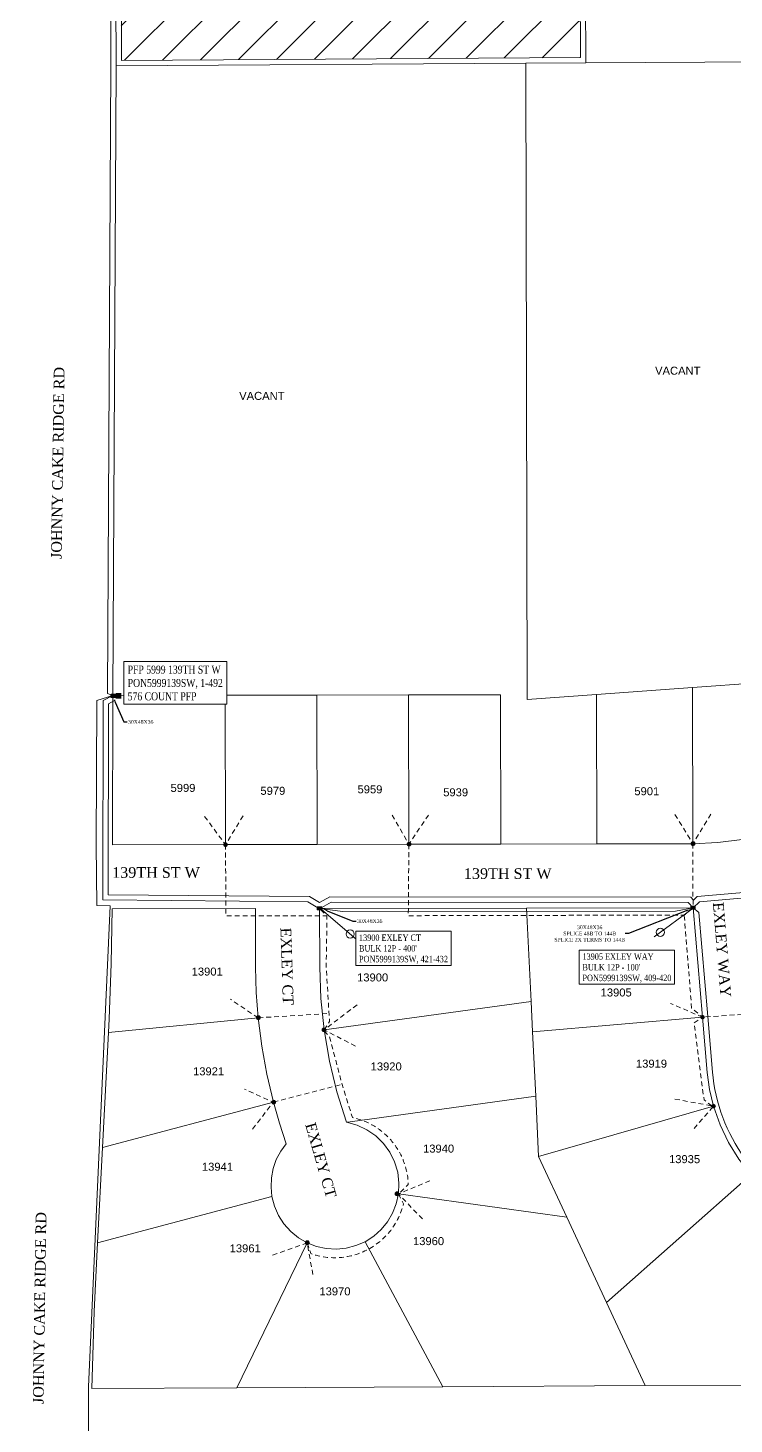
# Model space of a CAD drawing. Header units: feet. Extents: x 865220 to 2843873, y -2240498 to 972474.
# Drawn here: x 2835870 to 2836532, y 965835 to 967143 of the extents above; entities that cross this region are included whole.
import ezdxf
from ezdxf import colors
from ezdxf.entities.mleader import LeaderData, LeaderLine
from ezdxf.enums import TextEntityAlignment as Align
from ezdxf.lldxf.tags import DXFTag
from ezdxf.math import Vec2, Vec3

# ---------------------------------------------------------------- set-up
doc = ezdxf.new("R2010")
doc.units = ezdxf.units.FT
doc.header["$LTSCALE"] = 0.015
doc.header["$MEASUREMENT"] = 0
doc.set_wipeout_variables(frame=1)
doc.linetypes.add('DASHED', pattern=[5, 3, -2])
doc.layers.get('0').update_dxf_attribs({"lineweight": 5})
for name, color, linetype, lineweight in [('144B', 112, '144B', 5), ('288A', 112, '288A', 5), ('48C', 112, '48C', 5), ('72B', 112, '72B', 5), ('BOC', 7, 'BOC', 5), ('Dakota County Addresses', 7, 'Continuous', 5), ('Dakota County Parcels', 7, 'Continuous', 5), ('DETAIL', 7, 'Continuous', 5), ('DROP BURIED', 7, 'DASHED', 5), ('F1', 112, 'F1', 5), ('PROP_TEL', 6, 'Continuous', 5), ('RUNNING LINE (UNDERGROUND)', 10, 'Continuous', 5), ('STREET NAME', 7, 'Continuous', 5), ('TAIL', 1, 'MST', 5), ('TELEPHONE STRUCT-PROP', 6, 'Continuous', 5), ('TERMINAL SERVING AREAS', 1, 'Continuous', 5), ('TERMINALS', 7, 'Continuous', 5)]:
    doc.layers.add(name, color=color, linetype=linetype, lineweight=lineweight)
doc.styles.add('Dimensions 100', font='arial.ttf')
doc.styles.add('Line', font='txt.shx', dxfattribs={"height": 3})
doc.styles.add('SIMPLEX', font='times.ttf', dxfattribs={"width": 0.8})
doc.styles.get("Standard").update_dxf_attribs({"font": 'times.ttf'})
doc.styles.add('Utilities', font='arial.ttf', dxfattribs={"height": 2.5})
tags = doc.linetypes.add('144B', pattern='A,80,-5,["144B",Line,S=1.5,R=0,X=0,Y=-1.5],-24', length=109).pattern_tags.tags
tags[6] = DXFTag(74, 10)
tags = doc.linetypes.add('288A', pattern='A,80,-5,["288A",Line,S=1.5,R=0,X=0,Y=-1.5],-24', length=109).pattern_tags.tags
tags[6] = DXFTag(74, 10)
tags = doc.linetypes.add('48C', pattern='A,80,-5,["48C",Line,S=1.5,R=0,X=0,Y=-1.5],-20', length=105).pattern_tags.tags
tags[6] = DXFTag(74, 10)
tags = doc.linetypes.add('72B', pattern='A,80,-5,["72B",Line,S=1.5,R=0,X=0,Y=-1.5],-20', length=105).pattern_tags.tags
tags[6] = DXFTag(74, 10)
tags = doc.linetypes.add('BOC', pattern='A,100,-5,["BOC",Line,S=1,R=0,X=0,Y=-1.5],-12', length=117).pattern_tags.tags
tags[6] = DXFTag(74, 10)
tags = doc.linetypes.add('F1', pattern='A,15,-5,["F1",Line,S=1.5,R=0,X=0,Y=-1.5],-12', length=32).pattern_tags.tags
tags[6] = DXFTag(74, 10)
tags = doc.linetypes.add('MST', pattern='A,5,-5,5,-5,["TAIL",Line,S=1.5,R=0,X=0,Y=-1.5],-20', length=40).pattern_tags.tags
tags[10] = DXFTag(74, 10)

# ---------------------------------------------------------------- blocks, each defined once
blk = doc.blocks.new('ACMAP_ANN_TEMPLATE_Dakota County Addresses')
at = {"layer": 'Dakota County Addresses', "style": 'Dimensions 100'}
blk.add_attdef('DakotaCountyAddress', text='', height=50, dxfattribs=at).set_placement((0, 0), align=Align.CENTER)
blk = doc.blocks.new('PFP')
at = {"color": 6}
blk.add_wipeout([(-0.121, 0.121), (0.121, 0.121), (0.121, -0.121), (-0.121, -0.121)], dxfattribs=at)
at = {"ltscale": 40, "true_color": 0xffffff}
h = blk.add_hatch(color=7, dxfattribs=at)
h.dxf.hatch_style = 1
h.paths.add_polyline_path([(-0.121, -0.121), (0.121, -0.121), (0.121, 0.121), (-0.121, 0.121)])
at = {"layer": 'RUNNING LINE (UNDERGROUND)', "color": 6, "lineweight": 0, "const_width": 0.0181, "flags": 128}
blk.add_lwpolyline([(-0.121, 0.121), (0.121, 0.121), (0.121, -0.121), (-0.121, -0.121)], close=True, dxfattribs=at)
at = {"layer": 'RUNNING LINE (UNDERGROUND)', "color": 18, "lineweight": 0, "true_color": 0x000000, "const_width": 0.0181, "flags": 128}
for points in [[(-0.084, -0.084), (0.084, 0.084)], [(-0.084, 0.084), (0.084, -0.084)]]:
    blk.add_lwpolyline(points, dxfattribs=at)
blk = doc.blocks.new('NEW HH')
at = {"ltscale": 40, "true_color": 0xffffff}
h = blk.add_hatch(color=7, dxfattribs=at)
h.dxf.hatch_style = 1
h.paths.add_polyline_path([(-0.061, -0.031, 0.414214), (-0.046, -0.046), (0.046, -0.046, 0.414214), (0.061, -0.031), (0.061, 0.031, 0.414214), (0.046, 0.046), (-0.046, 0.046, 0.414214), (-0.061, 0.031)])
at = {"layer": 'RUNNING LINE (UNDERGROUND)', "color": 6, "lineweight": 0, "const_width": 0.005, "flags": 128}
blk.add_lwpolyline([(-0.061, 0.031), (-0.061, -0.031, 0.414214), (-0.046, -0.046), (0.046, -0.046, 0.414214), (0.061, -0.031), (0.061, 0.031, 0.414214), (0.046, 0.046), (-0.046, 0.046, 0.414214)], format="xyb", close=True, dxfattribs=at)
at = {"layer": 'TELEPHONE STRUCT-PROP', "color": 18, "true_color": 0x000000, "style": 'Utilities'}
blk.add_text('HH', height=0.05, dxfattribs=at).set_placement((0, 0), align=Align.MIDDLE_CENTER)
blk = doc.blocks.new('Proposed FlowerPot')
at = {"ltscale": 100, "true_color": 0xffffff}
h = blk.add_hatch(color=7, dxfattribs=at)
h.dxf.hatch_style = 1
h.paths.add_polyline_path([(0, 0.06, 0.414214), (-0.06, 0, 0.414214), (0, -0.06, 0.414214), (0.06, 0, 0.414214)])
at = {"ltscale": 100}
blk.add_circle((0, 0), 0.0604, dxfattribs=at)
at = {"layer": 'RUNNING LINE (UNDERGROUND)', "color": 6, "lineweight": 0, "const_width": 0.00907, "flags": 128}
blk.add_lwpolyline([(-0.06, 0, -0.414214), (0, 0.06, -0.414214), (0.06, 0, -0.414214), (0, -0.06, -0.414214), (-0.06, 0)], format="xyb", dxfattribs=at)
at = {"color": 18, "linetype": 'ByBlock', "lineweight": -2, "ltscale": 100, "true_color": 0x000000, "style": 'Dimensions 100'}
blk.add_text('F', height=0.0744, dxfattribs=at).set_placement((-0.029, -0.037))
blk = doc.blocks.new('TERMINAL')
at = {"ltscale": 0.5, "flags": 128}
blk.add_lwpolyline([(-0.1, -0.6), (-0.1, 44.8)], dxfattribs=at)
at = {"ltscale": 0.5}
blk.add_circle((-0.1, 37.6), 3.83, dxfattribs=at)

msp = doc.modelspace()

# ---------------------------------------------------------------- hatches: boundary and pattern name
at = {"layer": 'BOC', "ltscale": 100}
h = msp.add_hatch(dxfattribs=at)
h.set_pattern_fill('ANSI31', color=5, scale=200)
edge = h.paths.add_edge_path()
edge.add_line((2835958, 967113.1), (2836388.2, 967115.8))
edge.add_line((2836388.2, 967115.8), (2836387.4, 967248.8))
edge.add_line((2836387.4, 967248.8), (2836275.1, 967430.5))
edge.add_line((2836275.1, 967430.5), (2836218.1, 967395.3))
edge.add_arc((2836104.3, 967584.1), 220.5, 270.7785, 301.0701, ccw=False)
edge.add_line((2836107.3, 967363.7), (2835957.3, 967363.3))
edge.add_line((2835957.3, 967363.3), (2835958, 967113.1))

# ---------------------------------------------------------------- linework, layer by layer
at = {"layer": '48C', "lineweight": 5, "ltscale": 100, "flags": 128}
msp.add_lwpolyline([(2836493.6, 966319), (2836499, 966314.5), (2836507.5, 966216.9), (2836511.9, 966165, 0.277521), (2836609, 966031.1), (2836640.5, 966021.4), (2836656.4, 966019), (2836681.4, 966018.3), (2836769.3, 966018.8), (2836865, 966019.8), (2836875.6, 966014.5)], format="xyb", dxfattribs=at)
at = {"layer": 'Dakota County Parcels', "lineweight": 5}
for p, q in [((2835953, 967108.1), (2835952.3, 967368.3)), ((2836393.3, 967110.8), (2836392.4, 967250.3)), ((2835950, 966517.9), (2835953, 967108.1)), ((2835953, 967108.1), (2836337, 967110.5)), ((2836337, 967110.5), (2836393.3, 967110.8)), ((2836338.2, 966514.2), (2836337, 967110.5)), ((2836393.3, 967110.8), (2836785.4, 967113.3)), ((2836493.2, 966525.3), (2836553.9, 966529.6)), ((2835949.5, 966377.9), (2835950, 966517.9)), ((2835950, 966517.9), (2836055.2, 966518.1)), ((2836055.2, 966518.1), (2836141.2, 966518.3)), ((2836055.5, 966378.1), (2836055.2, 966518.1)), ((2836141.2, 966518.3), (2836227.1, 966518.5)), ((2836141.5, 966378.3), (2836141.2, 966518.3)), ((2836227.1, 966518.5), (2836313.1, 966518.6)), ((2836227.4, 966378.5), (2836227.1, 966518.5)), ((2836313.4, 966378.6), (2836313.1, 966518.6)), ((2836338.2, 966514.2), (2836403.2, 966518.8)), ((2836403.2, 966518.8), (2836493.2, 966525.3)), ((2836403.5, 966378.8), (2836403.2, 966518.8)), ((2836493.5, 966379), (2836493.2, 966525.3)), ((2835949.5, 966377.9), (2836055.5, 966378.1)), ((2836055.5, 966378.1), (2836141.5, 966378.3)), ((2836141.5, 966378.3), (2836227.4, 966378.5)), ((2836227.4, 966378.5), (2836313.4, 966378.6)), ((2836313.4, 966378.6), (2836403.5, 966378.8)), ((2836403.5, 966378.8), (2836493.5, 966379)), ((2835949.2, 966317.9), (2836083.7, 966318.2)), ((2836083.8, 966263.2), (2836083.7, 966318.2)), ((2836143.7, 966318.3), (2836337.6, 966318.7)), ((2836143.8, 966263.3), (2836143.7, 966318.3)), ((2836337.6, 966318.7), (2836493.6, 966319)), ((2836341.9, 966231.2), (2836337.6, 966318.7)), ((2836493.6, 966319), (2836502.5, 966216.4)), ((2836147.9, 966204.5), (2836341.9, 966231.2)), ((2836343.3, 966202.7), (2836341.9, 966231.2)), ((2835945.8, 966202.1), (2836086.2, 966215.8)), ((2836343.3, 966202.7), (2836502.5, 966216.4)), ((2836502.5, 966216.4), (2836506.9, 966164.5)), ((2835945.8, 966202.1), (2835946.4, 966215)), ((2836346.2, 966142.3), (2836343.3, 966202.7)), ((2835940.3, 966094.3), (2835945.8, 966202.1)), ((2836172.3, 966118.4), (2836346.2, 966142.3)), ((2836348.9, 966085.8), (2836346.2, 966142.3)), ((2835940.3, 966094.3), (2836100.4, 966136.8)), ((2836348.9, 966085.8), (2836512.8, 966133)), ((2836169, 966117.9), (2836172.3, 966118.4)), ((2835935.7, 966005), (2835940.3, 966094.3)), ((2836348.9, 966085.8), (2836375.3, 966029.1)), ((2836412.6, 965948.9), (2836548, 966069)), ((2835935.7, 966005), (2836099.1, 966048.3)), ((2836217.6, 966050.8), (2836375.3, 966029.1)), ((2836375.3, 966029.1), (2836412.6, 965948.9)), ((2835932.4, 965940.5), (2835935.7, 966005)), ((2836066.3, 965869.1), (2836132, 966004.9)), ((2836186.5, 966006), (2836259.3, 965870.1)), ((2836412.6, 965948.9), (2836448.8, 965871.1)), ((2835932.4, 965940.5), (2835930.2, 965868.4)), ((2835930.2, 965868.4), (2836066.3, 965869.1)), ((2836066.3, 965869.1), (2836259.3, 965870.1)), ((2836259.3, 965870.1), (2836448.8, 965871.1)), ((2836448.8, 965871.1), (2836541.8, 965871.6))]:
    msp.add_line(p, q, dxfattribs=at)
for points in [[(2836493.5, 966379), (2836516.8, 966380), (2836539.8, 966382.8), (2836562.7, 966387.3), (2836585, 966393.6), (2836606.9, 966401.7)], [(2835946.4, 966215), (2835948.3, 966266.5), (2835949.2, 966317.9)], [(2836083.8, 966263.2), (2836084.4, 966239.5), (2836086.2, 966215.8)], [(2836143.8, 966263.3), (2836144.9, 966233.8), (2836147.9, 966204.5)], [(2836086.2, 966215.8), (2836089.5, 966189.2), (2836094.3, 966162.9), (2836100.4, 966136.8)], [(2836147.9, 966204.5), (2836153, 966175.2), (2836160, 966146.3), (2836169, 966117.9)], [(2836506.9, 966164.5), (2836509.1, 966148.6), (2836512.8, 966133)], [(2836100.4, 966136.8), (2836106.1, 966117.2), (2836112.5, 966097.8)], [(2836512.8, 966133), (2836518.9, 966115.6), (2836526.8, 966099), (2836536.6, 966083.4), (2836548, 966069)], [(2836217.6, 966050.8), (2836218.1, 966060.9), (2836216.9, 966071), (2836214, 966080.7), (2836209.5, 966089.8), (2836203.6, 966098.1), (2836196.3, 966105.2), (2836188, 966110.9), (2836178.8, 966115.2), (2836169, 966117.9)], [(2836112.5, 966097.8), (2836107.3, 966090.7), (2836103.1, 966082.9), (2836100.2, 966074.6), (2836098.5, 966065.9), (2836098.2, 966057.1), (2836099.1, 966048.3)], [(2836099.1, 966048.3), (2836101.5, 966039.2), (2836105.3, 966030.6), (2836110.3, 966022.7), (2836116.6, 966015.6), (2836123.9, 966009.7), (2836132, 966004.9)], [(2836186.5, 966006), (2836194.4, 966011.1), (2836201.4, 966017.4), (2836207.4, 966024.7), (2836212.1, 966032.8), (2836215.5, 966041.6), (2836217.6, 966050.8)], [(2836132, 966004.9), (2836140.8, 966001.5), (2836150, 965999.5), (2836159.4, 965998.9), (2836168.7, 965999.9), (2836177.8, 966002.3), (2836186.5, 966006)]]:
    msp.add_lwpolyline(points, dxfattribs=at)
at = {"layer": 'DROP BURIED', "lineweight": 5, "ltscale": 100, "flags": 128}
for points in [[(2836036, 966404.6), (2836055.5, 966378.1), (2836072.2, 966405.4)], [(2836211.7, 966405.8), (2836227.4, 966378.5), (2836245.6, 966405.7)], [(2836476.7, 966406.3), (2836493.5, 966379), (2836511.6, 966408.6)], [(2836055.5, 966378.1), (2836056, 966311.4), (2836150.6, 966311.3), (2836143.7, 966318.3)], [(2836227.4, 966378.5), (2836226.8, 966311.5), (2836485.4, 966312.1), (2836493.6, 966319)], [(2836493.5, 966379), (2836493.6, 966319)], [(2836147.9, 966204.5), (2836153, 966212.3), (2836149.9, 966263), (2836150.6, 966311.3)], [(2836511.5, 966133.1), (2836503.9, 966139), (2836494.6, 966211.1), (2836502.5, 966216.4), (2836492.3, 966224.9), (2836485.4, 966312.1), (2836493.6, 966319)], [(2836086.2, 966215.8), (2836060.2, 966233.3)], [(2836502.5, 966216.4), (2836472.6, 966229.2)], [(2836086.2, 966215.8), (2836152.6, 966219.9)], [(2836178.8, 966228), (2836147.9, 966204.5), (2836177.6, 966189.2)], [(2836562.3, 966220.5), (2836502.5, 966216.4)], [(2836100.4, 966136.8), (2836164.8, 966153.4)], [(2836080.9, 966111.5), (2836100.4, 966136.8), (2836073.3, 966148.9)], [(2836476.7, 966139.6), (2836512.8, 966133), (2836492.6, 966109.8)], [(2836240, 966027.3), (2836217.6, 966050.8), (2836247, 966063)], [(2836099.7, 965993.5), (2836132, 966004.9), (2836137.7, 965973.8)]]:
    msp.add_lwpolyline(points, dxfattribs=at)
for points in [[(2836148.1, 966203.6), (2836153, 966198.1), (2836164.8, 966153.4), (2836174.5, 966122.4, -0.345776), (2836226.8, 966059.5), (2836217.1, 966050.2)], [(2836132, 966004.9), (2836135.6, 965994.8, 0.443762), (2836222.3, 966041.4), (2836217.6, 966050.8)]]:
    msp.add_lwpolyline(points, format="xyb", dxfattribs=at)
at = {"layer": 'TERMINAL SERVING AREAS', "color": 5, "lineweight": 5, "ltscale": 50, "flags": 128}
msp.add_lwpolyline([(2835958, 967113.1), (2836388.2, 967115.8), (2836387.4, 967248.8), (2836275.1, 967430.5), (2836218.1, 967395.3, -0.132947), (2836107.3, 967363.7), (2835957.3, 967363.3)], format="xyb", close=True, dxfattribs=at)

# ---------------------------------------------------------------- block references
at = {"lineweight": 5}
for name, p, xscale, yscale, zscale in [('Proposed FlowerPot', (2836055.5, 966378.1), 30, 30, 30), ('Proposed FlowerPot', (2836227.4, 966378.5), 30, 30, 30), ('Proposed FlowerPot', (2836493.5, 966379), 30, 30, 30), ('NEW HH', (2836143.6, 966318.4), 40, 40, 40), ('NEW HH', (2836493.5, 966319.1), 40, 40, 40), ('Proposed FlowerPot', (2836086.3, 966215.9), 30, 30, 30), ('Proposed FlowerPot', (2836502.5, 966216.4), 30, 30, 30), ('Proposed FlowerPot', (2836147.9, 966204.5), 30, 30, 30), ('Proposed FlowerPot', (2836100.6, 966136.8), 30, 30, 30), ('Proposed FlowerPot', (2836512.8, 966133), 30, 30, 30), ('Proposed FlowerPot', (2836216.3, 966050.9), 30, 30, 30), ('Proposed FlowerPot', (2836132.2, 966005), 30, 30, 30)]:
    msp.add_blockref(name, p, dxfattribs=dict(at, xscale=xscale, yscale=yscale, zscale=zscale))
at = {"layer": 'Dakota County Addresses', "lineweight": 5, "xscale": 0.15, "yscale": 0.15, "zscale": 0.15}
for p, values in [((2836479.3, 966818.5), {'DakotaCountyAddress': 'VACANT'}), ((2836089.6, 966794.9), {'DakotaCountyAddress': 'VACANT'}), ((2836015.7, 966427.5), {'DakotaCountyAddress': '5999'}), ((2836099.9, 966424.8), {'DakotaCountyAddress': '5979'}), ((2836190.9, 966426.2), {'DakotaCountyAddress': '5959'}), ((2836271.2, 966423.4), {'DakotaCountyAddress': '5939'}), ((2836450.3, 966424.4), {'DakotaCountyAddress': '5901'}), ((2836038.4, 966255.4), {'DakotaCountyAddress': '13901'}), ((2836193.4, 966249.9), {'DakotaCountyAddress': '13900'}), ((2836421.6, 966235.8), {'DakotaCountyAddress': '13905'}), ((2836454.7, 966169.1), {'DakotaCountyAddress': '13919'}), ((2836039.7, 966161.9), {'DakotaCountyAddress': '13921'}), ((2836206.1, 966166.5), {'DakotaCountyAddress': '13920'}), ((2836255.2, 966089.5), {'DakotaCountyAddress': '13940'}), ((2836485.7, 966079.6), {'DakotaCountyAddress': '13935'}), ((2836048, 966072.5), {'DakotaCountyAddress': '13941'}), ((2836245.8, 966002.8), {'DakotaCountyAddress': '13960'}), ((2836074, 965996), {'DakotaCountyAddress': '13961'}), ((2836158.1, 965955.7), {'DakotaCountyAddress': '13970'})]:
    msp.add_blockref('ACMAP_ANN_TEMPLATE_Dakota County Addresses', p, dxfattribs=at).add_auto_attribs(values)
at = {"layer": 'TERMINALS', "lineweight": 5, "ltscale": 0.5}
for p, rotation in [((2836143.7, 966318.6), 229.6010389332208), ((2836493.1, 966318.4), 126.4795791720908)]:
    msp.add_blockref('TERMINAL', p, dxfattribs=dict(at, rotation=rotation))

# ---------------------------------------------------------------- texts
at = {"layer": 'STREET NAME', "lineweight": 5, "ltscale": 40, "char_height": 10, "attachment_point": 1}
for s, insert, rotation in [('JOHNNY CAKE RIDGE RD', (2835892, 966645.9), 89.1372), ('EXLEY WAY', (2836522.2, 966324.5), 274.6437), ('EXLEY CT', (2836117, 966300.5), 271.8992), ('EXLEY CT', (2836139.7, 966118.6), 286.1034), ('JOHNNY CAKE RIDGE RD', (2835875, 965853.9), 89.1372)]:
    msp.add_mtext(s, dxfattribs=dict(at, insert=insert, rotation=rotation))
for insert in [(2835949.3, 966357), (2836278.9, 966356)]:
    msp.add_mtext('139TH ST W', dxfattribs=dict(at, insert=insert))

# ---------------------------------------------------------------- next in the draw order: block references
at = {"layer": 'PROP_TEL', "lineweight": 5, "xscale": 20, "yscale": 20, "zscale": 20}
msp.add_blockref('PFP', (2835955.3, 966517.6), dxfattribs=at)

# ---------------------------------------------------------------- next in the draw order: texts
at = {"layer": 'TERMINALS', "lineweight": 5, "ltscale": 0.5, "char_height": 6, "attachment_point": 1, "style": 'SIMPLEX', "bg_fill": 19, "box_fill_scale": 1.5, "bg_fill_color": 256, "bg_fill_transparency": 0}
for s, insert in [("13900 EXLEY CT\\PBULK 12P - 400'\\PPON5999139SW, 421-432", (2836180.6, 966293.9)), ("13905 EXLEY WAY\\PBULK 12P - 100'\\PPON5999139SW, 409-420", (2836390, 966276.2))]:
    msp.add_mtext(s, dxfattribs=dict(at, insert=insert))

# ---------------------------------------------------------------- next in the draw order: linework, layer by layer
at = {"layer": '144B', "lineweight": 5, "ltscale": 100, "flags": 128}
msp.add_lwpolyline([(2835950, 966517.9), (2835941, 966513.2), (2835940.5, 966326.3), (2836132.7, 966324.4), (2836143.7, 966318), (2836154.6, 966324.3), (2836489.2, 966324), (2836493.6, 966319), (2836499.7, 966324.6), (2836552.7, 966329.1), (2836579.1, 966334.7, 0.113758), (2836720.2, 966407, 0.111719), (2836814.4, 966531.3, 0.088552), (2836844.9, 966651.4), (2836846, 966687.5), (2836846.6, 966773.5), (2836848.2, 966848.9, -0.360971), (2837002.7, 967001), (2837022.9, 967001.9), (2837133, 967000.4), (2837187.3, 966999.7), (2837246.6, 966992.4), (2837270.2, 966985.9, -0.117073), (2837370, 966926.4), (2837371.3, 966920.7), (2837381.2, 966911), (2837538, 967073.7), (2837542.9, 967078.4), (2837572.4, 967045.9), (2837657, 966959.9), (2837698.4, 966923.8), (2837736.6, 966902.6), (2837789.4, 966886.1), (2837792.3, 966881), (2837795.7, 966884.3, 0.158222), (2837932.9, 966908.2), (2837962.3, 966923.2), (2838055.9, 966970.8), (2838101.9, 966994.1), (2838111.6, 966993.5), (2838110.7, 966990.7)], format="xyb", dxfattribs=at)
at = {"layer": '288A', "lineweight": 5, "ltscale": 100, "flags": 128}
msp.add_lwpolyline([(2835952.3, 966513.4), (2835946, 966510.2), (2835945.5, 966331.2), (2836134.1, 966329.4), (2836143.7, 966323.8), (2836153.3, 966329.3), (2836491.4, 966329), (2836494, 966326.2), (2836497.5, 966329.5), (2836551.9, 966334.1), (2836578, 966339.6, 0.113689), (2836717, 966410.8, 0.111719), (2836809.8, 966533.4, 0.088473), (2836839.9, 966651.6), (2836841, 966687.6), (2836841.6, 966773.6), (2836843.2, 966849.2, -0.361449), (2837002.3, 967006), (2837022.8, 967006.9), (2837133.1, 967005.4), (2837187.6, 967004.7), (2837247.6, 966997.4), (2837271.6, 966990.7, -0.117554), (2837373.7, 966929.7), (2837403.3, 966943.6), (2837509.3, 967054.3), (2837592.9, 967142.3), (2837597.4, 967153.8), (2837605.1, 967154.5), (2837837.4, 967373.1), (2837837.9, 967379.8), (2837846.2, 967380.8), (2837885.1, 967417.2), (2837983.4, 967509.6), (2838085.4, 967605.1), (2838086.3, 967613.3), (2838095.6, 967616), (2838129.2, 967656, 0.097233), (2838169.9, 967752.9), (2838178.7, 967813.7), (2838184.1, 967842.2), (2838198.9, 967898.5), (2838212.2, 967935.6), (2838276.4, 968072.1), (2838270.3, 968077.7)], format="xyb", dxfattribs=at)
at = {"layer": '72B', "lineweight": 5, "ltscale": 100, "flags": 128}
msp.add_lwpolyline([(2835873.7, 968199.9), (2835870.4, 968193.8), (2835870.9, 967931.4), (2835902.4, 967840.4, -0.027001), (2835931.4, 967724.5), (2835934.6, 967703.5, -0.039583), (2835946.8, 967557.8), (2835947.3, 967432.4), (2835952.2, 967428.3), (2835947.6, 967422.7), (2835947.3, 967368.3), (2835948, 967108.1), (2835945, 966519.8), (2835950, 966517.8)], format="xyb", dxfattribs=at)
at = {"layer": 'F1', "lineweight": 5, "ltscale": 100, "flags": 128}
msp.add_lwpolyline([(2835950, 966517.8), (2835934.9, 966513.2), (2835934.5, 966377.9), (2835934.9, 966321.1), (2835947.4, 966320.7), (2835927.2, 965869.9), (2835927, 965747.8), (2835931.7, 965744.1)], dxfattribs=at)

# ---------------------------------------------------------------- next in the draw order: block references
at = {"lineweight": 5, "xscale": 40, "yscale": 40, "zscale": 40}
msp.add_blockref('NEW HH', (2835950.3, 966517.5), dxfattribs=at)

# ---------------------------------------------------------------- next in the draw order: leaders
at = {"layer": 'DETAIL', "lineweight": 5, "ltscale": 5}
ml = msp.add_multileader_mtext('Standard', dxfattribs=at)
ml.set_content('30X48X36', color=256)
ml.set_leader_properties()
ml.build(insert=Vec2(0, 0))
ml.multileader.update_dxf_attribs({"has_text_frame": 1, "text_left_attachment_type": 2, "text_right_attachment_type": 2, "dogleg_length": 3})
ctx = ml.context
ctx.base_point, ctx.char_height, ctx.landing_gap_size, ctx.plane_origin = Vec3(2835963.4, 966493.1), 3.5, 1.5, Vec3(2836038.6, 966510)
ctx.left_attachment, ctx.right_attachment, ctx.text_align_type = 2, 2, 1
notes = []
notes.append((ctx, [(1, (1, 1, 0), (2835960.4, 966493.1), (1, 0), 3, [(0, [(2835950.7, 966515.2)], 0, [])])]))
ctx.mtext.insert, ctx.mtext.alignment, ctx.mtext.flow_direction = Vec3(2835976.1, 966494.9), 2, 5
ctx.mtext.has_bg_fill, ctx.mtext.bg_color, ctx.mtext.bg_scale_factor, ctx.mtext.bg_transparency, ctx.mtext.use_window_bg_color = 1, -1027028792, 1.5, 0, 1
ml = msp.add_multileader_mtext('Standard', dxfattribs=at)
ml.set_content('30X48X36', color=256)
ml.set_leader_properties()
ml.build(insert=Vec2(0, 0))
ml.multileader.update_dxf_attribs({"has_text_frame": 1, "text_left_attachment_type": 2, "text_right_attachment_type": 2, "dogleg_length": 3})
ctx = ml.context
ctx.base_point, ctx.char_height, ctx.landing_gap_size, ctx.plane_origin = Vec3(2836177.9, 966306.4), 3.5, 1.5, Vec3(2836253.2, 966323.3)
ctx.left_attachment, ctx.right_attachment, ctx.text_align_type = 2, 2, 1
notes.append((ctx, [(1, (1, 1, 0), (2836174.9, 966306.4), (1, 0), 3, [(0, [(2836147.1, 966317.7)], 0, [])])]))
ctx.mtext.insert, ctx.mtext.alignment, ctx.mtext.flow_direction = Vec3(2836190.7, 966308.2), 2, 5
ctx.mtext.has_bg_fill, ctx.mtext.bg_color, ctx.mtext.bg_scale_factor, ctx.mtext.bg_transparency, ctx.mtext.use_window_bg_color = 1, -1027028792, 1.5, 0, 1
ml = msp.add_multileader_mtext('Standard', dxfattribs=at)
ml.set_content('30X48X36\\PSPLICE 48B TO 144B\\PSPLICE 2X TERMS TO 144B', color=256)
ml.set_leader_properties()
ml.build(insert=Vec2(0, 0))
ml.multileader.update_dxf_attribs({"has_text_frame": 1, "text_left_attachment_type": 2, "text_right_attachment_type": 2, "dogleg_length": 3})
ctx = ml.context
ctx.base_point, ctx.char_height, ctx.landing_gap_size, ctx.plane_origin = Vec3(2836363.6, 966294.8), 3.5, 1.5, Vec3(2836500.3, 966321)
ctx.left_attachment, ctx.right_attachment, ctx.text_align_type = 2, 2, 1
notes.append((ctx, [(0, (1, 1, 0), (2836433, 966294.8), (-1, 0), 3, [(0, [(2836491, 966317.5)], 0, [])])]))
ctx.mtext.insert, ctx.mtext.alignment, ctx.mtext.flow_direction = Vec3(2836396.8, 966302.4), 2, 5
ctx.mtext.has_bg_fill, ctx.mtext.bg_color, ctx.mtext.bg_scale_factor, ctx.mtext.bg_transparency, ctx.mtext.use_window_bg_color = 1, -1027028792, 1.5, 0, 1
for ctx, leaders in notes:
    for number, flags, end, landing, length, lines in leaders:
        leader = LeaderData()
        leader.index, (leader.has_last_leader_line, leader.has_dogleg_vector, leader.attachment_direction) = number, flags
        leader.last_leader_point, leader.dogleg_vector, leader.dogleg_length = Vec3(end), Vec3(landing), length
        for number, points, colour, breaks in lines:
            line = LeaderLine()
            line.index, line.vertices, line.color, line.breaks = number, Vec3.list(points), colors.encode_raw_color(colour), breaks
            leader.lines.append(line)
        ctx.leaders.append(leader)

# ---------------------------------------------------------------- next in the draw order: linework, layer by layer
at = {"layer": 'TAIL', "lineweight": 5, "ltscale": 100, "flags": 128}
msp.add_lwpolyline([(2836493.6, 966319), (2836477.2, 966315.6), (2836165.2, 966315.3), (2836144.2, 966318.3)], dxfattribs=at)

# ---------------------------------------------------------------- next in the draw order: texts
at = {"layer": 'PROP_TEL', "lineweight": 5, "ltscale": 0.5, "insert": (2835963.9, 966545.9), "char_height": 7.5, "attachment_point": 1, "style": 'SIMPLEX', "bg_fill": 19, "box_fill_scale": 1.5, "bg_fill_color": 256, "bg_fill_transparency": 0}
msp.add_mtext('PFP 5999 139TH ST W\\PPON5999139SW, 1-492\\P576 COUNT PFP', dxfattribs=at)

doc.saveas('drawing.dxf')
